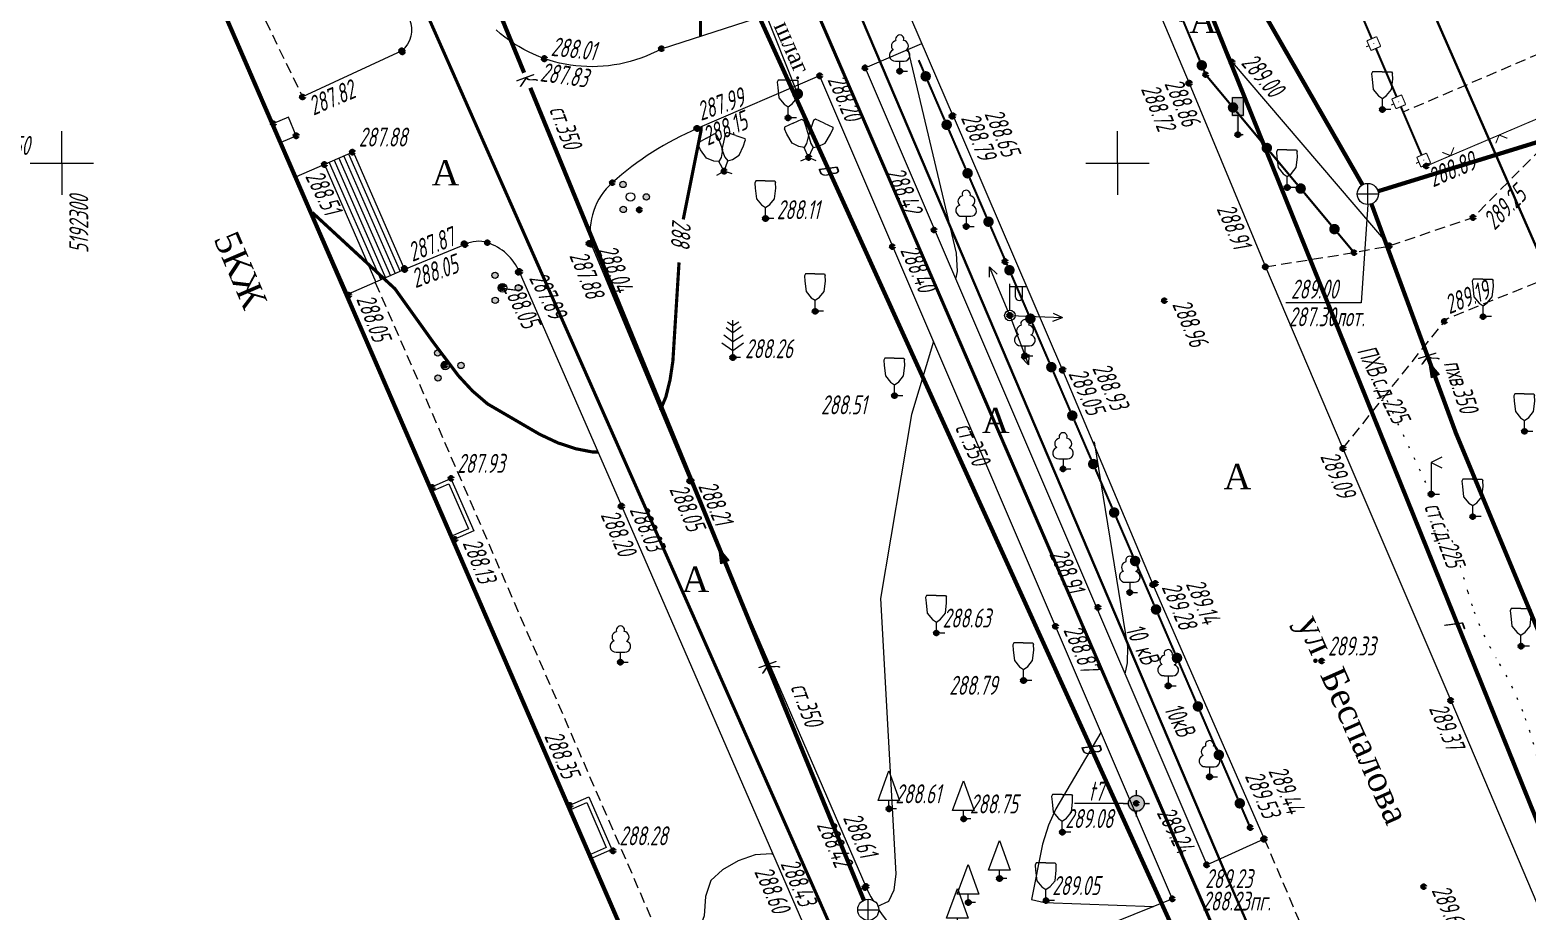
# Model space of a CAD drawing. Header units: metres. Extents: x -857 to 4713, y -766 to 4803.
# Drawn here: x 1739.3 to 1810.2, y 2247.2 to 2288.9 of the extents above; entities that cross this region are included whole.
import ezdxf

# ---------------------------------------------------------------- set-up
doc = ezdxf.new("R2010")
doc.units = ezdxf.units.M
doc.set_wipeout_variables(frame=1)
for name, pattern in [('71100000a', [1, 0, -1]), ('COMMUN', [6, 5, -1]), ('DASHED', [0.75, 0.5, -0.25]), ('DASHEDX2', [1.5, 1, -0.5])]:
    doc.linetypes.add(name, pattern=pattern)
for name, color, linetype, lineweight, transparency in [('51361800', 7, 'Continuous', 18, 0.65), ('51472300', 7, 'Continuous', 18, 0.65), ('62221000', 7, 'Continuous', 18, 0.65), ('71100000', 7, 'Continuous', 18, 0.65), ('71133100', 7, 'Continuous', 18, 0.65), ('71133200', 7, 'Continuous', 18, 0.65), ('71133600', 7, 'Continuous', 18, 0.65), ('71133800', 7, 'Continuous', 18, 0.65), ('71211000', 7, 'Continuous', 18, 0.65), ('82211000', 7, 'Continuous', 18, 0.65), ('82212100', 7, 'Continuous', 18, 0.65), ('82323000', 7, 'Continuous', 18, 0.65), ('Commun', 7, 'Continuous', 18, 0.65), ('CONTOURS-LABEL', 7, 'Continuous', 18, 0.65), ('ELE_SKLAD', 7, 'Continuous', 18, 0.65), ('GEO_POINTS', 7, 'Continuous', 18, 0.65), ('Grid', 7, 'Continuous', 18, 0.65), ('Otm', 7, 'Continuous', 18, 0.65), ('R_Поверхность9_CNT-MAJ', 7, 'Continuous', 18, 0.65), ('R_Поверхность9_CNT-MIN', 7, 'Continuous', 18, 0.65), ('Sit', 7, 'Continuous', 18, 0.65), ('Text', 7, 'Continuous', 18, 0.65), ('Text_com', 7, 'Continuous', 18, 0.65), ('Us_znak', 7, 'Continuous', 18, 0.65), ('Us_znak_fon', 7, 'Continuous', 18, 0.65), ('Рамка и сетка', 7, 'Continuous', 18, 0.65)]:
    doc.layers.add(name, color=color, linetype=linetype, lineweight=lineweight, transparency=transparency)
doc.styles.add('eskd', font='ESKD1.shx', dxfattribs={"width": 1.2, "oblique": 15})
doc.styles.get("Standard").update_dxf_attribs({"font": 'GOST_0.TTF', "oblique": 15})
doc.styles.add('style1', font='times.ttf', dxfattribs={"height": 1})
doc.linetypes.add('KABELww_500', pattern='A,0.0001,-0.4,[131,ltypeshp.shx,S=0.4,R=90,X=0.4,Y=-0.4],0.2,[131,ltypeshp.shx,S=0.2,R=90,X=0.4,Y=-0.2],3.6,[131,ltypeshp.shx,S=0.2,R=-90,X=-0.4,Y=0.2],0.2,[131,ltypeshp.shx,S=0.4,R=-90,X=-0.4,Y=0.4],-0.8,4,-0.4', length=9.6001)
doc.linetypes.add('ПОДЗ_ЛИНИИ_СВЯЗИ', pattern='A,4.8,-0.2,[133,ltypeshp.shx,S=0.2,R=0,X=-0.2,Y=0],-0.2,4.8,-2', length=12)

# ---------------------------------------------------------------- blocks, each defined once
blk = doc.blocks.new('71133100')
for p, q in [((-0.39, 0.96), (0.43, 0.96)), ((0, 0.96), (0, 0)), ((0, 0), (0.75, 0))]:
    blk.add_line(p, q)
for centre, radius, start, end in [((-0.26, 2.38), 0.52, 101.09, 227.21), ((0.01, 3.04), 0.39, 339.52, 198.62), ((0.33, 2.4), 0.5, 301.87, 85.62), ((-0.44, 1.5), 0.538, 107.1058, 275.2306), ((0.46, 1.48), 0.52, 267.04, 76.7)]:
    blk.add_arc(centre, radius, start, end)
at = {"style": 'eskd', "oblique": 15}
blk.add_attdef('Z', (1.7, -0.17), '', height=2, dxfattribs=at)
blk = doc.blocks.new('51472300')
for p, q in [((0, 0.5), (0, 3)), ((0, 2.75), (1.5, 2.75)), ((0.54, 1.74), (0.54, 2.75)), ((1.2, 1.74), (1.2, 2.75))]:
    blk.add_line(p, q)
at = {"color": 7}
for radius in [0.5, 0.05]:
    blk.add_circle((0, 0), radius, dxfattribs=at)
blk.add_arc((0.87, 1.75), 0.331, 182.1567, 357.8433)
at = {"oblique": 15}
blk.add_attdef('Z', (1.02, -1.37), '', height=2, dxfattribs=at)
blk = doc.blocks.new('71133200')
for p, q in [((-0.924145, 3.560442), (-1.024145, 3.360442)), ((-1.024145, 3.360442), (-0.977382, 2.864397)), ((-0.977382, 2.864397), (-0.861899, 1.88241)), ((-0.024145, 3.560442), (-0.924145, 3.560442)), ((-0.024145, 3.560442), (0.875855, 3.560442)), ((0.861899, 1.88241), (0.975974, 2.864397)), ((0.875855, 3.560442), (0.958164, 3.395824)), ((0.975974, 2.864397), (0.958164, 3.395824)), ((-0.861899, 1.88241), (-0.374616, 1.28565)), ((0.401375, 1.321765), (0.861899, 1.88241)), ((-0.374616, 1.28565), (0, 1.039723)), ((0, 1.039723), (0.401375, 1.321765)), ((0, 0), (0, 1.039723)), ((0.8, 0), (0, 0))]:
    blk.add_line(p, q)
at = {"style": 'eskd', "oblique": 14.99997778}
blk.add_attdef('Z', (1.873004, -0.239356), '', height=2, dxfattribs=at)
blk = doc.blocks.new('71211000')
at = {"linetype": 'Continuous'}
h = blk.add_hatch(color=256, dxfattribs=at)
h.paths.add_polyline_path([(-0.39, -1.19, 1), (-0.99, -1.19, 1)])
h.paths.add_polyline_path([(-0.41, 1.18, 1), (-1.01, 1.18, 1)])
h.paths.add_polyline_path([(1.2, 0, 1), (1.8, 0, 1)])
for centre, radius in [((-0.71, 1.18), 0.3), ((0, 0), 0.4), ((1.5, 0), 0.3), ((-0.69, -1.19), 0.3)]:
    blk.add_circle(centre, radius)
blk = doc.blocks.new('71133800')
blk.add_lwpolyline([(0.71, 0), (0, 0), (0, 0.8), (-1.03, 0.8), (0, 3.61), (1.01, 0.8), (-0.03, 0.8)])
at = {"style": 'eskd', "oblique": 15}
blk.add_attdef('Z', (1.57, -0.8), '', height=2, dxfattribs=at)
blk = doc.blocks.new('71133600')
for p, q in [((-0.52, 3.39), (0, 3.02)), ((0, 3.02), (0.55, 3.39)), ((-0.86, 2.16), (0, 1.51)), ((0, 1.51), (0.96, 2.16))]:
    blk.add_line(p, q)
for points in [[(-0.64, 2.84), (0, 2.37), (0, 2.37), (0.78, 2.93)], [(0.71, 0), (0, 0), (0, 3.55)], [(-1.05, 1.38), (0, 0.67), (1, 1.38)]]:
    blk.add_lwpolyline(points)
at = {"style": 'eskd', "oblique": 15}
blk.add_attdef('Z', (2.03, -0.19), '', height=2, dxfattribs=at)
blk = doc.blocks.new('*U242')
at = {"layer": '82323000', "ltscale": 0.5, "flags": 128}
blk.add_lwpolyline([(5192364.632, 4969049.858, 0.05, 0.05, 0), (5192365.782, 4969050.347, 0.05, 0.05, 0), (5192368.083, 4969051.326, 0.05, 0.05, 0), (5192370.383, 4969052.305, 0.05, 0.05, 0), (5192371.229, 4969052.665, 0, 0, 0)], format="xyseb", dxfattribs=at)
at = {"layer": '82323000', "linetype": 'Continuous', "ltscale": 0.5, "const_width": 0.05}
for points in [[(5192369.99, 4969052.464), (5192370.383, 4969052.305)], [(5192370.383, 4969052.305), (5192370.542, 4969052.699)], [(5192365.782, 4969050.347), (5192365.941, 4969050.741)], [(5192368.083, 4969051.326), (5192367.924, 4969050.933)], [(5192368.476, 4969051.168), (5192368.083, 4969051.326)], [(5192365.389, 4969050.506), (5192365.782, 4969050.347)]]:
    blk.add_lwpolyline(points, dxfattribs=at)
blk = doc.blocks.new('*U256')
at = {"layer": '82211000', "linetype": 'Continuous', "ltscale": 0.5}
for points in [[(5192332.57, 4969105.548, 1), (5192332.766, 4969105.088, 1)], [(5192333.55, 4969103.248, 1), (5192333.746, 4969102.788, 1)], [(5192334.53, 4969100.948, 1), (5192334.726, 4969100.488, 1)], [(5192335.51, 4969098.648, 1), (5192335.706, 4969098.188, 1)], [(5192336.49, 4969096.348, 1), (5192336.686, 4969095.888, 1)], [(5192337.464, 4969094.046, 1), (5192337.659, 4969093.585, 1)], [(5192338.437, 4969091.743, 1), (5192338.631, 4969091.282, 1)], [(5192339.409, 4969089.439, 1), (5192339.603, 4969088.979, 1)], [(5192340.381, 4969087.136, 1), (5192340.575, 4969086.675, 1)], [(5192341.353, 4969084.833, 1), (5192341.547, 4969084.372, 1)], [(5192342.324, 4969082.529, 1), (5192342.517, 4969082.068, 1)], [(5192343.291, 4969080.224, 1), (5192343.484, 4969079.763, 1)], [(5192344.258, 4969077.918, 1), (5192344.451, 4969077.457, 1)], [(5192345.225, 4969075.613, 1), (5192345.418, 4969075.152, 1)], [(5192346.192, 4969073.308, 1), (5192346.385, 4969072.846, 1)], [(5192347.159, 4969071.002, 1), (5192347.352, 4969070.541, 1)], [(5192348.126, 4969068.697, 1), (5192348.319, 4969068.236, 1)], [(5192349.093, 4969066.391, 1), (5192349.285, 4969065.93, 1)], [(5192350.055, 4969064.084, 1), (5192350.247, 4969063.622, 1)], [(5192351.017, 4969061.776, 1), (5192351.209, 4969061.315, 1)], [(5192351.979, 4969059.469, 1), (5192352.171, 4969059.007, 1)], [(5192352.941, 4969057.161, 1), (5192353.133, 4969056.7, 1)], [(5192353.903, 4969054.854, 1), (5192354.095, 4969054.392, 1)], [(5192355.319, 4969052.822, 1), (5192355.64, 4969052.438, 1)], [(5192356.921, 4969050.902, 1), (5192357.241, 4969050.518, 1)], [(5192358.523, 4969048.983, 1), (5192358.843, 4969048.599, 1)], [(5192360.124, 4969047.063, 1), (5192360.445, 4969046.679, 1)]]:
    blk.add_hatch(color=256, dxfattribs=at).paths.add_polyline_path(points, flags=0)
at = {"layer": '82211000', "linetype": 'Continuous', "ltscale": 0.5, "flags": 128}
blk.add_lwpolyline([(5192332.178, 4969106.468, 0.1, 0.1, 0), (5192332.57, 4969105.548, 0, 0, 0)], format="xyseb", dxfattribs=at)
at = {"layer": '82211000', "linetype": 'Continuous', "ltscale": 0.5, "const_width": 0.1}
for points in [[(5192332.766, 4969105.088), (5192333.55, 4969103.248)], [(5192333.746, 4969102.788), (5192334.53, 4969100.948)], [(5192334.726, 4969100.488), (5192335.51, 4969098.648)], [(5192335.706, 4969098.188), (5192336.49, 4969096.348)], [(5192337.659, 4969093.585), (5192338.437, 4969091.743)], [(5192338.631, 4969091.282), (5192339.409, 4969089.439)], [(5192339.603, 4969088.979), (5192340.381, 4969087.136)], [(5192340.575, 4969086.675), (5192341.353, 4969084.833)], [(5192342.517, 4969082.068), (5192343.291, 4969080.224)], [(5192343.484, 4969079.763), (5192344.258, 4969077.918)], [(5192344.451, 4969077.457), (5192345.225, 4969075.613)], [(5192345.418, 4969075.152), (5192346.192, 4969073.308)], [(5192346.385, 4969072.846), (5192347.159, 4969071.002)], [(5192347.352, 4969070.541), (5192348.126, 4969068.697)], [(5192349.285, 4969065.93), (5192350.055, 4969064.084)], [(5192350.247, 4969063.622), (5192351.017, 4969061.776)], [(5192351.209, 4969061.315), (5192351.979, 4969059.469)], [(5192352.171, 4969059.007), (5192352.941, 4969057.161)], [(5192353.133, 4969056.7), (5192353.903, 4969054.854)], [(5192355.64, 4969052.438), (5192356.921, 4969050.902)], [(5192357.241, 4969050.518), (5192358.523, 4969048.983)], [(5192358.843, 4969048.599), (5192360.124, 4969047.063)]]:
    blk.add_lwpolyline(points, dxfattribs=at)
at = {"layer": '82211000', "linetype": 'Continuous', "ltscale": 0.5}
for points in [[(5192336.686, 4969095.888, 0.1, 0.1, 0), (5192336.711, 4969095.831, 0.1, 0.1, 0), (5192337.464, 4969094.046, 0, 0, 0)], [(5192341.547, 4969084.372, 0.1, 0.1, 0), (5192342.066, 4969083.144, 0.1, 0.1, 0), (5192342.324, 4969082.529, 0, 0, 0)], [(5192348.319, 4969068.236, 0.1, 0.1, 0), (5192349.068, 4969066.45, 0.1, 0.1, 0), (5192349.093, 4969066.391, 0, 0, 0)], [(5192354.095, 4969054.392, 0.1, 0.1, 0), (5192354.181, 4969054.186, 0.1, 0.1, 0), (5192355.319, 4969052.822, 0, 0, 0)]]:
    blk.add_lwpolyline(points, format="xyseb", dxfattribs=at)
at = {"layer": '82211000', "ltscale": 0.5, "const_width": 0.1}
blk.add_lwpolyline([(5192360.445, 4969046.679), (5192361.214, 4969045.757)], dxfattribs=at)
blk = doc.blocks.new('*U257')
at = {"layer": '82212100', "linetype": 'Continuous', "ltscale": 0.5}
for points in [[(5192344.225, 4969096.902, 1), (5192344.205, 4969096.948, 1)], [(5192345.399, 4969094.141, 1), (5192345.38, 4969094.187, 1)], [(5192346.573, 4969091.381, 1), (5192346.554, 4969091.427, 1)], [(5192347.748, 4969088.62, 1), (5192347.728, 4969088.666, 1)], [(5192348.922, 4969085.859, 1), (5192348.902, 4969085.905, 1)], [(5192350.159, 4969083.126, 1), (5192350.138, 4969083.172, 1)], [(5192351.414, 4969080.402, 1), (5192351.393, 4969080.447, 1)], [(5192352.669, 4969077.677, 1), (5192352.648, 4969077.722, 1)], [(5192353.887, 4969074.935, 1), (5192353.867, 4969074.981, 1)], [(5192355.069, 4969072.178, 1), (5192355.049, 4969072.224, 1)], [(5192356.25, 4969069.42, 1), (5192356.23, 4969069.466, 1)], [(5192357.432, 4969066.663, 1), (5192357.412, 4969066.709, 1)], [(5192358.613, 4969063.905, 1), (5192358.593, 4969063.951, 1)], [(5192359.795, 4969061.148, 1), (5192359.775, 4969061.194, 1)], [(5192360.976, 4969058.39, 1), (5192360.957, 4969058.436, 1)], [(5192362.158, 4969055.633, 1), (5192362.138, 4969055.679, 1)], [(5192363.339, 4969052.875, 1), (5192363.32, 4969052.921, 1)], [(5192364.521, 4969050.118, 1), (5192364.501, 4969050.164, 1)]]:
    blk.add_hatch(color=256, dxfattribs=at).paths.add_polyline_path(points, flags=0)
at = {"layer": '82212100', "linetype": 'Continuous', "ltscale": 0.5, "flags": 128}
blk.add_lwpolyline([(5192343.628, 4969098.305, 0.1, 0.1, 0), (5192344.117, 4969097.155, 0, 0, 0)], format="xyseb", dxfattribs=at)
at = {"layer": '82212100', "linetype": 'Continuous', "ltscale": 0.5}
for points, const_width in [([(5192343.985, 4969096.827), (5192343.847, 4969096.768)], 0.05), ([(5192343.887, 4969097.057), (5192344.347, 4969097.253)], 0.05), ([(5192344.083, 4969096.597), (5192343.887, 4969097.057)], 0.05), ([(5192344.543, 4969096.793), (5192344.083, 4969096.597)], 0.05), ([(5192344.347, 4969097.253), (5192344.543, 4969096.793)], 0.05), ([(5192344.313, 4969096.695), (5192345.292, 4969094.394)], 0.1), ([(5192345.159, 4969094.066), (5192345.021, 4969094.008)], 0.05), ([(5192345.062, 4969094.297), (5192345.522, 4969094.492)], 0.05), ([(5192345.257, 4969093.836), (5192345.062, 4969094.297)], 0.05), ([(5192345.717, 4969094.032), (5192345.257, 4969093.836)], 0.05), ([(5192345.487, 4969093.934), (5192346.466, 4969091.634)], 0.1), ([(5192345.522, 4969094.492), (5192345.717, 4969094.032)], 0.05), ([(5192346.334, 4969091.306), (5192346.196, 4969091.247)], 0.05), ([(5192346.236, 4969091.536), (5192346.696, 4969091.732)], 0.05), ([(5192346.431, 4969091.076), (5192346.236, 4969091.536)], 0.05), ([(5192346.892, 4969091.271), (5192346.431, 4969091.076)], 0.05), ([(5192346.661, 4969091.174), (5192347.64, 4969088.873)], 0.1), ([(5192346.696, 4969091.732), (5192346.892, 4969091.271)], 0.05), ([(5192347.41, 4969088.775), (5192347.87, 4969088.971)], 0.05), ([(5192347.87, 4969088.971), (5192348.066, 4969088.511)], 0.05), ([(5192347.508, 4969088.545), (5192347.37, 4969088.486)], 0.05), ([(5192347.606, 4969088.315), (5192347.41, 4969088.775)], 0.05), ([(5192348.066, 4969088.511), (5192347.606, 4969088.315)], 0.05), ([(5192347.836, 4969088.413), (5192348.814, 4969086.112)], 0.1), ([(5192348.584, 4969086.015), (5192349.044, 4969086.21)], 0.05), ([(5192349.044, 4969086.21), (5192349.24, 4969085.75)], 0.05), ([(5192348.682, 4969085.785), (5192348.544, 4969085.726)], 0.05), ([(5192348.78, 4969085.554), (5192348.584, 4969086.015)], 0.05), ([(5192349.24, 4969085.75), (5192348.78, 4969085.554)], 0.05), ([(5192349.817, 4969083.272), (5192350.271, 4969083.481)], 0.05), ([(5192350.026, 4969082.817), (5192349.817, 4969083.272)], 0.05), ([(5192350.271, 4969083.481), (5192350.48, 4969083.027)], 0.05), ([(5192349.921, 4969083.045), (5192349.785, 4969082.982)], 0.05), ([(5192350.48, 4969083.027), (5192350.026, 4969082.817)], 0.05), ([(5192350.253, 4969082.922), (5192351.299, 4969080.651)], 0.1), ([(5192351.072, 4969080.547), (5192351.526, 4969080.756)], 0.05), ([(5192351.281, 4969080.093), (5192351.072, 4969080.547)], 0.05), ([(5192351.526, 4969080.756), (5192351.735, 4969080.302)], 0.05), ([(5192351.176, 4969080.32), (5192351.04, 4969080.257)], 0.05), ([(5192351.735, 4969080.302), (5192351.281, 4969080.093)], 0.05), ([(5192351.508, 4969080.197), (5192352.554, 4969077.926)], 0.1), ([(5192352.431, 4969077.595), (5192352.295, 4969077.532)], 0.05), ([(5192352.327, 4969077.822), (5192352.781, 4969078.031)], 0.05), ([(5192352.536, 4969077.368), (5192352.327, 4969077.822)], 0.05), ([(5192352.781, 4969078.031), (5192352.99, 4969077.577)], 0.05), ([(5192352.99, 4969077.577), (5192352.536, 4969077.368)], 0.05), ([(5192353.647, 4969074.86), (5192353.509, 4969074.801)], 0.05), ([(5192353.549, 4969075.09), (5192354.008, 4969075.287)], 0.05), ([(5192353.746, 4969074.63), (5192353.549, 4969075.09)], 0.05), ([(5192354.205, 4969074.827), (5192353.746, 4969074.63)], 0.05), ([(5192353.976, 4969074.729), (5192354.96, 4969072.431)], 0.1), ([(5192354.008, 4969075.287), (5192354.205, 4969074.827)], 0.05), ([(5192354.829, 4969072.102), (5192354.691, 4969072.043)], 0.05), ([(5192354.73, 4969072.332), (5192355.19, 4969072.529)], 0.05), ([(5192354.927, 4969071.873), (5192354.73, 4969072.332)], 0.05), ([(5192355.387, 4969072.07), (5192354.927, 4969071.873)], 0.05), ([(5192355.157, 4969071.971), (5192356.142, 4969069.673)], 0.1), ([(5192355.19, 4969072.529), (5192355.387, 4969072.07)], 0.05), ([(5192356.01, 4969069.345), (5192355.873, 4969069.286)], 0.05), ([(5192355.912, 4969069.575), (5192356.372, 4969069.772)], 0.05), ([(5192356.109, 4969069.115), (5192355.912, 4969069.575)], 0.05), ([(5192356.568, 4969069.312), (5192356.109, 4969069.115)], 0.05), ([(5192356.339, 4969069.214), (5192357.323, 4969066.916)], 0.1), ([(5192356.372, 4969069.772), (5192356.568, 4969069.312)], 0.05), ([(5192357.094, 4969066.817), (5192357.553, 4969067.014)], 0.05), ([(5192357.553, 4969067.014), (5192357.75, 4969066.555)], 0.05), ([(5192357.192, 4969066.587), (5192357.054, 4969066.528)], 0.05), ([(5192357.29, 4969066.358), (5192357.094, 4969066.817)], 0.05), ([(5192357.75, 4969066.555), (5192357.29, 4969066.358)], 0.05), ([(5192357.52, 4969066.456), (5192358.505, 4969064.158)], 0.1), ([(5192358.275, 4969064.06), (5192358.735, 4969064.257)], 0.05), ([(5192358.735, 4969064.257), (5192358.932, 4969063.797)], 0.05), ([(5192358.374, 4969063.83), (5192358.236, 4969063.771)], 0.05), ([(5192358.472, 4969063.6), (5192358.275, 4969064.06)], 0.05), ([(5192358.932, 4969063.797), (5192358.472, 4969063.6)], 0.05), ([(5192358.702, 4969063.699), (5192359.686, 4969061.401)], 0.1), ([(5192359.457, 4969061.302), (5192359.916, 4969061.499)], 0.05), ([(5192359.654, 4969060.843), (5192359.457, 4969061.302)], 0.05), ([(5192359.916, 4969061.499), (5192360.113, 4969061.039)], 0.05), ([(5192359.555, 4969061.072), (5192359.417, 4969061.013)], 0.05), ([(5192360.113, 4969061.039), (5192359.654, 4969060.843)], 0.05), ([(5192359.883, 4969060.941), (5192360.868, 4969058.643)], 0.1), ([(5192360.638, 4969058.545), (5192361.098, 4969058.742)], 0.05), ([(5192360.835, 4969058.085), (5192360.638, 4969058.545)], 0.05), ([(5192361.098, 4969058.742), (5192361.295, 4969058.282)], 0.05), ([(5192360.737, 4969058.315), (5192360.599, 4969058.256)], 0.05), ([(5192361.295, 4969058.282), (5192360.835, 4969058.085)], 0.05), ([(5192361.065, 4969058.183), (5192362.05, 4969055.886)], 0.1), ([(5192361.82, 4969055.787), (5192362.279, 4969055.984)], 0.05), ([(5192362.017, 4969055.327), (5192361.82, 4969055.787)], 0.05), ([(5192362.279, 4969055.984), (5192362.476, 4969055.524)], 0.05), ([(5192361.918, 4969055.557), (5192361.78, 4969055.498)], 0.05), ([(5192362.476, 4969055.524), (5192362.017, 4969055.327)], 0.05), ([(5192362.246, 4969055.426), (5192363.231, 4969053.128)], 0.1), ([(5192363.1, 4969052.8), (5192362.962, 4969052.741)], 0.05), ([(5192363.001, 4969053.03), (5192363.461, 4969053.226)], 0.05), ([(5192363.198, 4969052.57), (5192363.001, 4969053.03)], 0.05), ([(5192363.658, 4969052.767), (5192363.198, 4969052.57)], 0.05), ([(5192363.461, 4969053.226), (5192363.658, 4969052.767)], 0.05), ([(5192363.428, 4969052.668), (5192364.413, 4969050.37)], 0.1), ([(5192364.281, 4969050.042), (5192364.143, 4969049.983)], 0.05), ([(5192364.183, 4969050.272), (5192364.642, 4969050.469)], 0.05), ([(5192364.38, 4969049.812), (5192364.183, 4969050.272)], 0.05), ([(5192364.839, 4969050.009), (5192364.38, 4969049.812)], 0.05), ([(5192364.642, 4969050.469), (5192364.839, 4969050.009)], 0.05)]:
    blk.add_lwpolyline(points, dxfattribs=dict(at, const_width=const_width))
for points in [[(5192349.01, 4969085.652, 0.1, 0.1, 0), (5192349.185, 4969085.241, 0.1, 0.1, 0), (5192350.044, 4969083.376, 0, 0, 0)], [(5192352.763, 4969077.472, 0.1, 0.1, 0), (5192353.298, 4969076.311, 0.1, 0.1, 0), (5192353.779, 4969075.188, 0, 0, 0)]]:
    blk.add_lwpolyline(points, format="xyseb", dxfattribs=at)
at = {"layer": '82212100', "ltscale": 0.5}
blk.add_lwpolyline([(5192364.61, 4969049.911, 0.1, 0.1, 0), (5192364.632, 4969049.858, 0.1, 0.1, 0), (5192364.483, 4969049.869, 0, 0, 0)], format="xyseb", dxfattribs=at)
blk = doc.blocks.new('*U262')
at = {"layer": '82211000', "linetype": 'Continuous', "ltscale": 0.5}
for points in [[(5192341.023, 4969053.875, 1), (5192340.824, 4969054.334, 1)], [(5192342.014, 4969051.58, 1), (5192341.816, 4969052.039, 1)], [(5192343.006, 4969049.285, 1), (5192342.808, 4969049.744, 1)], [(5192343.998, 4969046.99, 1), (5192343.799, 4969047.449, 1)], [(5192344.989, 4969044.695, 1), (5192344.791, 4969045.154, 1)], [(5192345.981, 4969042.4, 1), (5192345.783, 4969042.859, 1)], [(5192346.973, 4969040.105, 1), (5192346.775, 4969040.564, 1)], [(5192347.965, 4969037.81, 1), (5192347.766, 4969038.269, 1)], [(5192348.956, 4969035.516, 1), (5192348.758, 4969035.975, 1)], [(5192349.948, 4969033.221, 1), (5192349.75, 4969033.68, 1)], [(5192350.94, 4969030.926, 1), (5192350.741, 4969031.385, 1)], [(5192351.932, 4969028.631, 1), (5192351.733, 4969029.09, 1)], [(5192352.923, 4969026.336, 1), (5192352.725, 4969026.795, 1)], [(5192353.915, 4969024.041, 1), (5192353.717, 4969024.5, 1)], [(5192354.907, 4969021.746, 1), (5192354.708, 4969022.205, 1)], [(5192355.898, 4969019.451, 1), (5192355.7, 4969019.91, 1)]]:
    blk.add_hatch(color=256, dxfattribs=at).paths.add_polyline_path(points, flags=0)
at = {"layer": '82211000', "ltscale": 0.5, "const_width": 0.1}
blk.add_lwpolyline([(5192340.824, 4969054.334), (5192340.591, 4969054.873)], dxfattribs=at)
at = {"layer": '82211000', "linetype": 'Continuous', "ltscale": 0.5, "const_width": 0.1}
for points in [[(5192341.816, 4969052.039), (5192341.023, 4969053.875)], [(5192342.808, 4969049.744), (5192342.014, 4969051.58)], [(5192343.799, 4969047.449), (5192343.006, 4969049.285)], [(5192344.791, 4969045.154), (5192343.998, 4969046.99)], [(5192345.783, 4969042.859), (5192344.989, 4969044.695)], [(5192346.775, 4969040.564), (5192345.981, 4969042.4)], [(5192347.766, 4969038.269), (5192346.973, 4969040.105)], [(5192348.758, 4969035.975), (5192347.965, 4969037.81)], [(5192349.75, 4969033.68), (5192348.956, 4969035.516)], [(5192350.741, 4969031.385), (5192349.948, 4969033.221)], [(5192351.733, 4969029.09), (5192350.94, 4969030.926)], [(5192352.725, 4969026.795), (5192351.932, 4969028.631)], [(5192353.717, 4969024.5), (5192352.923, 4969026.336)], [(5192354.708, 4969022.205), (5192353.915, 4969024.041)], [(5192355.7, 4969019.91), (5192354.907, 4969021.746)]]:
    blk.add_lwpolyline(points, dxfattribs=at)
at = {"layer": '82211000', "linetype": 'Continuous', "ltscale": 0.5, "flags": 128}
blk.add_lwpolyline([(5192356.295, 4969018.533, 0.1, 0.1, 0), (5192355.898, 4969019.451, 0, 0, 0)], format="xyseb", dxfattribs=at)
blk = doc.blocks.new('62221000')
at = {"linetype": 'Continuous'}
for points in [[(1, 3.5), (0, 3), (1, 2.5)], [(0, 3), (0, 0), (0.8, 0)]]:
    blk.add_lwpolyline(points, dxfattribs=at)
at = {"style": 'eskd', "oblique": 14.99997778}
blk.add_attdef('Z', (1.778249, -0.193057), '', height=2, dxfattribs=at)
blk = doc.blocks.new('51361800a')
at = {"style": 'eskd', "oblique": 15}
for tag, p in [('Z', (1.72, 1.4)), ('Z1', (1.72, -1)), ('Z2', (1.72, -3.4))]:
    blk.add_attdef(tag, p, '', height=2, dxfattribs=at)
at = {"color": 7}
blk.add_wipeout([(-0.1, 1), (-0.29, 0.96), (-0.47, 0.89), (-0.64, 0.78), (-0.78, 0.64), (-0.89, 0.47), (-0.96, 0.29), (-1, 0.1), (-1, -0.1), (-0.96, -0.29), (-0.89, -0.47), (-0.78, -0.64), (-0.64, -0.78), (-0.47, -0.89), (-0.29, -0.96), (-0.1, -1), (0.1, -1), (0.29, -0.96), (0.47, -0.89), (0.64, -0.78), (0.78, -0.64), (0.89, -0.47), (0.96, -0.29), (1, -0.1), (1, 0.1), (0.96, 0.29), (0.89, 0.47), (0.78, 0.64), (0.64, 0.78), (0.47, 0.89), (0.29, 0.96), (0.1, 1)], dxfattribs=at)
for p, q in [((-1, 0), (1, 0)), ((0, -1), (0, 1))]:
    blk.add_line(p, q)
blk.add_circle((0, 0), 1)
blk = doc.blocks.new('GRID')
at = {"layer": 'Grid', "color": 104}
blk.add_line((-1.5, 0), (1.5, 0), dxfattribs=at)
for points in [[(0, 0), (0, 1.5)], [(0, 0), (0, -1.5)]]:
    blk.add_lwpolyline(points, dxfattribs=at)
blk = doc.blocks.new('KOVER')
at = {"layer": 'Us_znak', "lineweight": -2}
blk.add_hatch(color=0, dxfattribs=at).paths.add_polyline_path([(-0.21, 0, 1), (0.21, 0, 1)])
at = {"layer": 'Us_znak_fon', "true_color": 0xffffff}
blk.add_hatch(color=7, dxfattribs=at).paths.add_polyline_path([(-0.26, 0, 1), (0.26, 0, 1)])
at = {"layer": 'Us_znak', "color": 0, "lineweight": -2}
blk.add_circle((0, 0), 0.21, dxfattribs=at)
blk = doc.blocks.new('NAPR')
at = {"layer": 'Us_znak', "color": 0, "linetype": 'Continuous', "lineweight": -2}
for p in [(-0.191, 2.038), (0.189, 2.037)]:
    blk.add_line(p, (0, 2.5), dxfattribs=at)
blk.add_lwpolyline([(0, 0), (0, 2.5)], dxfattribs=at)
blk = doc.blocks.new('ZNAK')
at = {"layer": 'Us_znak_fon', "true_color": 0xffffff}
blk.add_hatch(color=7, dxfattribs=at).paths.add_polyline_path([(0.3, 1.8), (-0.3, 1.8), (-0.3, 0.85), (-0.05, 0.85), (-0.05, -0.05), (0.25, -0.05), (0.25, 0.05), (0.05, 0.05), (0.05, 0.85), (0.3, 0.85)])
at = {"layer": 'Us_znak', "color": 0, "linetype": 'Continuous', "lineweight": -2, "ltscale": 10}
blk.add_lwpolyline([(-0.25, 1.75), (0.25, 1.75), (0.25, 0.9), (-0.25, 0.9)], close=True, dxfattribs=at)
at = {"layer": 'Us_znak', "linetype": 'DASHEDX2', "ltscale": 10}
blk.add_lwpolyline([(0, 0.9), (0, 0), (0.25, 0)], dxfattribs=at)
blk = doc.blocks.new('A$C52264BE2')
at = {"layer": 'Sit'}
h = blk.add_hatch(color=32, dxfattribs=at)
h.dxf.hatch_style = 1
h.paths.add_polyline_path([(0, 0.374), (0.714, 0.443), (0.15, 0)])
at = {"layer": 'Sit', "color": 32, "elevation": 285.308}
blk.add_lwpolyline([(0, 0.374), (0.714, 0.443), (0.15, 0), (0, 0.374)], dxfattribs=at)
blk = doc.blocks.new('POINT')
at = {"layer": 'Us_znak', "linetype": 'Continuous', "lineweight": -2}
h = blk.add_hatch(color=0, dxfattribs=at)
edge = h.paths.add_edge_path()
edge.add_arc((0, 0), 0.05, 0, 360)
at = {"layer": 'Us_znak_fon', "linetype": 'Continuous', "true_color": 0xffffff}
blk.add_hatch(color=7, dxfattribs=at).paths.add_polyline_path([(-0.422, 0.05, -0.346708), (-0.05, 0.422), (-0.05, 0.625), (0.05, 0.625), (0.05, 0.422, -0.346708), (0.422, 0.05), (0.625, 0.05), (0.625, -0.05), (0.422, -0.05, -0.346708), (0.05, -0.422), (0.05, -0.625), (-0.05, -0.625), (-0.05, -0.422, -0.346708), (-0.422, -0.05), (-0.625, -0.05), (-0.625, 0.05)])
at = {"layer": 'Us_znak', "color": 0, "linetype": 'Continuous', "lineweight": -2}
for p, q in [((-0.625, 0), (-0.375, 0)), ((0, 0.375), (0, 0.625)), ((0.375, 0), (0.625, 0)), ((0, -0.625), (0, -0.375))]:
    blk.add_line(p, q, dxfattribs=at)
for radius in [0.375, 0.05]:
    blk.add_circle((0, 0), radius, dxfattribs=at)

msp = doc.modelspace()

# ---------------------------------------------------------------- linework, layer by layer
at = {"color": 192, "linetype": 'ПОДЗ_ЛИНИИ_СВЯЗИ', "lineweight": 60, "ltscale": 0.4, "const_width": 0.15, "flags": 128}
for points, elevation in [([(1780.129, 2239.877), (1737.356, 2336.5)], 290.481), ([(1803.484, 2227.581), (1770.737, 2303.225)], 290.074)]:
    msp.add_lwpolyline(points, dxfattribs=dict(at, elevation=elevation))
at = {"layer": '71100000', "linetype": '71100000a', "ltscale": 0.5, "elevation": 288.208, "flags": 128}
msp.add_lwpolyline([(1805.642, 2266.962), (1803.454, 2271.616)], dxfattribs=at)
at = {"layer": '71100000', "linetype": '71100000a', "ltscale": 0.5}
msp.add_lwpolyline([(1805.642, 2266.962, -0.014553), (1806.457, 2265.199, -0.024272), (1806.862, 2264.107, -0.010189), (1807.383, 2262.336, 0.019093), (1807.678, 2261.397, 0.051467), (1808.715, 2259.223, -0.043496), (1809.982, 2256.672, -0.033797), (1810.66, 2254.529, 0.050241), (1811.164, 2253.102, 0.008447), (1811.593, 2252.227, 0.004009), (1812.544, 2250.408, 0.02193), (1814.019, 2247.91, -0.040446), (1814.769, 2246.525, -0.039251)], format="xyb", dxfattribs=at)
at = {"layer": 'Commun', "color": 1, "linetype": 'KABELww_500', "lineweight": 30, "elevation": 289.986, "flags": 128}
msp.add_lwpolyline([(1823.243, 2243.929), (1811.25, 2277.229), (1799.041, 2305.063), (1783.528, 2341.564), (1776.489, 2359.324)], dxfattribs=at)
at = {"layer": 'Commun', "color": 1, "linetype": 'KABELww_500', "lineweight": 30, "flags": 128}
msp.add_lwpolyline([(1754.518, 2345.67), (1759.465, 2333.845), (1767.312, 2315.667), (1778.051, 2290.959), (1796.038, 2248.672), (1799.985, 2239.65), (1806.538, 2224.711), (1825.247, 2182.366), (1839.593, 2149.556), (1853.497, 2117.028), (1865.402, 2089.373), (1865.402, 2089.373)], dxfattribs=at)
at = {"layer": 'Commun', "color": 4, "linetype": 'COMMUN', "ltscale": 0.7, "const_width": 0.2, "elevation": 287.906, "flags": 128}
msp.add_lwpolyline([(1782.27, 2321.722), (1813.516, 2244.405)], dxfattribs=at)
at = {"layer": 'Commun', "color": 106, "linetype": 'COMMUN', "ltscale": 0.7, "const_width": 0.2, "elevation": 288.015, "flags": 128}
msp.add_lwpolyline([(1770.988, 2295.787), (1794.618, 2243.743), (1823.314, 2172.272), (1848.217, 2117.241)], dxfattribs=at)
at = {"layer": 'Commun', "color": 32, "linetype": 'COMMUN', "ltscale": 0.7, "const_width": 0.2, "flags": 128}
for points in [[(1762.68, 2286.913), (1759.271, 2295.211)], [(1778.77, 2247.737), (1762.972, 2286.201)]]:
    msp.add_lwpolyline(points, dxfattribs=at)
for points, elevation in [([(1802.39, 2281.609), (1794.694, 2294.996)], 288.999), ([(1820.757, 2286.742), (1803.124, 2281.303)], 289.283), ([(1802.812, 2280.705), (1806.816, 2269.846), (1813.065, 2254.842)], 289.283)]:
    msp.add_lwpolyline(points, dxfattribs=dict(at, elevation=elevation))
at = {"layer": 'GEO_POINTS', "lineweight": 60}
for centre in [(1756.883, 2287.952, 287.975), (1756.912, 2287.907, 287.794), (1763.637, 2287.586, 288.01), (1763.638, 2287.565, 287.833), (1769.185, 2288.052, 287.961), (1778.829, 2287.142, 288.254), (1780.465, 2286.987, 288.638), (1794.958, 2286.826, 288.959), (1796.209, 2287.414, 289.001), (1776.676, 2286.765, 288.196), (1794.159, 2286.417, 288.72), (1794.183, 2286.42, 288.862), (1752.184, 2285.767, 287.822), (1775.634, 2285.916, 288.265), (1775.18, 2284.78, 288.182), (1782.956, 2284.861, 288.789), (1782.993, 2284.877, 288.649), (1803.331, 2285.175, 288.844), (1750.803, 2284.503, 287.951), (1770.857, 2284.285, 287.993), (1770.88, 2284.275, 288.152), (1796.484, 2283.985, 288.826), (1751.885, 2283.93, 287.886), (1753.218, 2282.57, 288.509), (1754.547, 2283.158, 287.876), (1776.154, 2282.905, 288.227), (1772.155, 2282.25, 288.042), (1805.409, 2282.498, 288.887), (1766.855, 2281.708, 287.897), (1798.82, 2281.479, 288.973), (1802.649, 2281.158, 288.999), (1768.133, 2280.426, 287.978), (1774.111, 2280.01, 288.113), (1807.625, 2280.061, 289.249), (1782.09, 2279.466, 288.421), (1783.615, 2279.638, 288.715), (1759.838, 2278.824, 287.905), (1759.879, 2278.784, 288.056), (1760.937, 2278.866, 287.854), (1765.757, 2278.832, 287.877), (1765.851, 2278.799, 288.041), (1780.117, 2278.681, 288.399), (1801.991, 2278.397, 289.153), (1803.653, 2278.716, 289.163), (1757.008, 2277.646, 287.869), (1757.019, 2277.597, 288.048), (1785.457, 2277.974, 288.887), (1797.789, 2277.725, 288.911), (1762.404, 2277.47, 288.047), (1762.442, 2277.507, 287.888), (1762.459, 2277.49, 287.877), (1754.364, 2276.382, 288.046), (1761.637, 2276.745, 288.046), (1776.464, 2275.62, 288.198), (1793.005, 2276.123, 288.956), (1785.687, 2275.419, 288.904), (1806.269, 2275.144, 289.193), (1808.099, 2275.365, 289.23), (1772.567, 2273.43, 288.255), (1786.394, 2273.509, 288.99), (1758.925, 2273.07, 287.978), (1788.174, 2272.832, 289.045), (1788.195, 2272.852, 288.927), (1780.222, 2271.622, 288.508), (1810.061, 2269.935, 288.105), (1801.462, 2269.121, 289.094), (1759.213, 2267.709, 287.929), (1788.204, 2268.156, 289.009), (1758.324, 2267.284, 288.12), (1770.528, 2267.585, 288.052), (1770.6, 2267.58, 288.213), (1805.642, 2266.962, 288.208), (1767.277, 2266.387, 288.197), (1767.301, 2266.393, 288.034), (1807.611, 2265.897, 289.446), (1759.4, 2264.824, 288.126), (1792.574, 2262.73, 289.143), (1791.363, 2262.309, 289.166), (1792.453, 2262.677, 289.283), (1789.863, 2261.593, 288.909), (1787.849, 2260.702, 288.868), (1782.204, 2260.385, 288.632), (1809.896, 2259.764, 289.544), (1767.236, 2259.004, 288.409), (1800.457, 2259.061, 289.33), (1786.334, 2258.139, 288.793), (1793.183, 2257.886, 289.329), (1806.568, 2257.188, 289.374), (1795.14, 2253.576, 289.379), (1764.843, 2252.228, 288.346), (1779.966, 2252.062, 288.607), (1791.677, 2252.319, 289.076), (1783.495, 2251.584, 288.745), (1788.171, 2250.958, 289.03), (1797.072, 2251.173, 289.431), (1766.89, 2250.074, 288.28), (1797.712, 2250.627, 289.527), (1797.738, 2250.639, 289.435), (1795.012, 2249.412, 289.241), (1785.198, 2248.76, 288.96), (1778.829, 2248.334, 288.421), (1778.869, 2248.382, 288.609), (1805.287, 2248.375, 289.599), (1778.979, 2247.282, 288.52), (1783.716, 2247.627, 288.93), (1787.395, 2247.718, 289.05), (1793.38, 2247.797, 289.194)]:
    msp.add_circle(centre, 0.06, dxfattribs=at)
at = {"layer": 'R_Поверхность9_CNT-MAJ', "color": 32, "const_width": 0.15, "elevation": 288, "flags": 128}
for points in [[(1770.019, 2302.351), (1770.009, 2301.954), (1771.021, 2291.09), (1771.035, 2288.645)], [(1771.061, 2284.353), (1771.062, 2284.2), (1770.216, 2279.969)], [(1766.182, 2268.957), (1765.918, 2268.957), (1765.131, 2269.11), (1764.28, 2269.389), (1763.416, 2269.795), (1760.948, 2271.234), (1760.231, 2271.849), (1759.569, 2272.564), (1758.351, 2274.184), (1756.563, 2276.683), (1752.647, 2280.297)], [(1770.017, 2277.931), (1769.725, 2273.259), (1769.589, 2272.356), (1769.392, 2271.563), (1769.131, 2270.936)]]:
    msp.add_lwpolyline(points, dxfattribs=at)
at = {"layer": 'R_Поверхность9_CNT-MIN', "color": 32, "flags": 128}
for points, elevation in [([(1780.848, 2288.012), (1783.145, 2278.368), (1783.198, 2277.498), (1783.118, 2277.142)], 288.5), ([(1782.064, 2274.196), (1781.024, 2270.731), (1779.556, 2262.018), (1780.278, 2248.98), (1780.188, 2248.207), (1779.935, 2247.675), (1779.383, 2247.417)], 288.5), ([(1789.675, 2269.432), (1791.257, 2259.735), (1791.246, 2258.982), (1791.133, 2258.456)], 289), ([(1790, 2255.682), (1787.863, 2252.064), (1787.52, 2251.294), (1787.23, 2250.39), (1786.712, 2247.768), (1787.334, 2247.62), (1792.493, 2247.441)], 289), ([(1774.487, 2249.89), (1774.397, 2249.929), (1773.628, 2249.878), (1772.817, 2249.598), (1772.078, 2249.17), (1771.522, 2248.672), (1771.265, 2247.903), (1771.213, 2247), (1770.936, 2246.271), (1770.392, 2245.872), (1769.68, 2245.603), (1768.835, 2245.47)], 288.5)]:
    msp.add_lwpolyline(points, dxfattribs=dict(at, elevation=elevation))
at = {"layer": 'Sit', "flags": 128}
for points, elevation in [([(1772.029, 2338.751), (1776.51, 2328.205), (1781.573, 2316.315), (1788.949, 2298.787), (1794.183, 2286.42), (1797.789, 2277.725)], 287.59), ([(1769.185, 2288.052), (1775.204, 2289.981), (1770.687, 2300.787), (1763.278, 2318.154)], 287.961), ([(1784.111, 2315.69), (1790.936, 2299.762), (1796.209, 2287.414), (1803.653, 2278.716)], 287.746), ([(1779.354, 2293.314), (1783.052, 2284.739)], 287.405), ([(1773.974, 2290.088), (1775.634, 2285.916)], 288.199), ([(1778.829, 2287.142), (1781.516, 2288.301)], 288.254), ([(1778.829, 2287.142), (1795.012, 2249.412)], 288.254), ([(1776.676, 2286.765), (1793.38, 2247.797)], 288.265), ([(1782.993, 2284.877), (1788.174, 2272.832), (1792.453, 2262.677), (1797.738, 2250.639)], 288.649), ([(1753.447, 2282.67), (1755.886, 2277.101)], 288.509), ([(1753.676, 2282.77), (1756.115, 2277.201)], 288.509), ([(1753.905, 2282.87), (1756.344, 2277.301)], 288.509), ([(1754.134, 2282.971), (1756.573, 2277.402)], 288.509), ([(1754.363, 2283.071), (1756.802, 2277.502)], 288.509), ([(1753.218, 2282.57), (1755.657, 2277)], 288.509), ([(1802.639, 2280.675), (1802.324, 2276.019), (1798.759, 2276.019)], 289.283), ([(1797.789, 2277.725), (1801.462, 2269.121), (1806.568, 2257.188), (1817.197, 2232.163), (1825.138, 2213.415), (1831.369, 2198.714), (1836.206, 2187.292), (1841.172, 2175.765), (1848.679, 2158.042), (1853.018, 2147.747)], 287.59), ([(1758.311, 2267.315), (1758.311, 2267.315), (1759.213, 2267.709), (1760.302, 2265.219), (1759.4, 2264.824), (1759.4, 2264.824)], 288.126), ([(1758.391, 2267.131), (1759.109, 2267.446), (1760.038, 2265.322), (1759.319, 2265.007)], 288.126), ([(1764.843, 2252.228), (1764.843, 2252.228), (1765.745, 2252.623), (1766.834, 2250.132), (1765.932, 2249.738), (1765.932, 2249.738)], 288.346), ([(1764.923, 2252.045), (1765.642, 2252.36), (1766.57, 2250.235), (1765.852, 2249.921)], 288.346), ([(1791.052, 2252.319), (1788.742, 2252.319)], 289.076), ([(1795.012, 2249.412), (1797.738, 2250.638)], 288.254)]:
    msp.add_lwpolyline(points, dxfattribs=dict(at, elevation=elevation))
at = {"layer": 'Sit', "const_width": 0.2, "flags": 128}
msp.add_lwpolyline([(1733.112, 2309.514), (1738.817, 2311.99), (1769.9, 2240.375), (1764.975, 2238.238)], dxfattribs=at)
at = {"layer": 'Sit', "flags": 128}
for points, elevation in [([(1754.299, 2296.326), (1757.251, 2289.452, -0.334893), (1756.883, 2287.952), (1752.184, 2285.767)], 287.661), ([(1769.185, 2288.052, -0.319903), (1761.354, 2288.94, 20.412914)], 287.961), ([(1776.676, 2286.765), (1770.88, 2284.275, 0.081069), (1766.855, 2281.708, 0.260187), (1765.851, 2278.799), (1770.528, 2267.585), (1778.869, 2248.382, 0.158694), (1781.681, 2245.205, 0.188423), (1785.429, 2244.604), (1793.38, 2247.797)], 288.196), ([(1765.805, 2236.432), (1774.627, 2240.104, 0.428), (1776.042, 2246.317), (1767.301, 2266.393), (1762.459, 2277.49, 0.215284), (1760.937, 2278.866, 0.196735), (1759.879, 2278.784), (1757.019, 2277.597)], 288.784)]:
    msp.add_lwpolyline(points, format="xyb", dxfattribs=dict(at, elevation=elevation))
at = {"layer": 'Sit', "linetype": 'DASHED', "flags": 128}
for points, elevation in [([(1748.463, 2293.435), (1752.184, 2285.767)], 287.661), ([(1810.788, 2287.825), (1804.315, 2285.051)], 288.941), ([(1797.789, 2277.725), (1801.991, 2278.397), (1803.653, 2278.716), (1807.625, 2280.061), (1811.934, 2284.414)], 287.59), ([(1801.462, 2269.121), (1806.362, 2275.261), (1813.504, 2278.137), (1817.901, 2280.058), (1820.776, 2281.25)], 287.59), ([(1755.631, 2276.989), (1769.81, 2244.319)], 287.994), ([(1797.738, 2250.639), (1799.646, 2246.156)], 288.649)]:
    msp.add_lwpolyline(points, dxfattribs=dict(at, elevation=elevation))
at = {"layer": 'Sit', "flags": 128}
for points, elevation in [([(1750.803, 2284.503), (1751.174, 2283.628), (1751.885, 2283.93), (1751.514, 2284.804)], 287.951), ([(1751.899, 2281.998), (1754.577, 2283.171), (1757.019, 2277.597), (1754.34, 2276.424)], 287.9)]:
    msp.add_lwpolyline(points, close=True, dxfattribs=dict(at, elevation=elevation))

# ---------------------------------------------------------------- block references
at = {"layer": '51472300', "color": 7, "xscale": 0.5, "yscale": 0.5, "zscale": 0.5}
msp.add_blockref('51472300', (1785.687, 2275.419, 288.904), dxfattribs=at)
at = {"layer": '62221000', "color": 7, "xscale": 0.5, "yscale": 0.5, "zscale": 0.5}
msp.add_blockref('62221000', (1805.642, 2266.962, 288.208), dxfattribs=at)
at = {"layer": '71133100', "color": 7, "xscale": 0.5, "yscale": 0.5, "zscale": 0.5}
for p in [(1780.465, 2286.987, 288.638), (1783.615, 2279.638, 288.715), (1786.394, 2273.509, 288.99), (1788.204, 2268.156, 289.009), (1791.363, 2262.309, 289.166), (1767.236, 2259.004, 288.409), (1793.183, 2257.886, 289.329), (1795.14, 2253.576, 289.379)]:
    msp.add_blockref('71133100', p, dxfattribs=at)
at = {"layer": '71133200', "color": 7, "xscale": 0.5, "yscale": 0.5, "zscale": 0.5}
for p in [(1803.331, 2285.175, 288.844), (1775.18, 2284.78, 288.182), (1798.82, 2281.479, 288.973), (1774.111, 2280.01, 288.113), (1776.464, 2275.62, 288.198), (1808.099, 2275.365, 289.23), (1780.222, 2271.622, 288.508), (1810.061, 2269.935, 288.105), (1807.611, 2265.897, 289.446), (1782.204, 2260.385, 288.632), (1809.896, 2259.764, 289.544), (1786.334, 2258.139, 288.793), (1788.171, 2250.958, 289.03), (1787.395, 2247.718, 289.05)]:
    msp.add_blockref('71133200', p, dxfattribs=at)
at = {"layer": '71133200', "color": 7}
for p, xscale, yscale, zscale, rotation in [((1772.155, 2282.25, 288.042), -0.4999999999999998, 0.4999999999999999, 0.4999999999999999, 28.72744779248128), ((1772.155, 2282.25, 288.042), 0.4999999999999999, 0.4999999999999999, 0.4999999999999999, 341.401227092398), ((1776.154, 2282.905, 288.227), -0.5, 0.5, 0.5, 24.47386232622312), ((1776.154, 2282.905, 288.227), 0.5, 0.5, 0.5, 335.2706207009498)]:
    msp.add_blockref('71133200', p, dxfattribs=dict(at, xscale=xscale, yscale=yscale, zscale=zscale, rotation=rotation))
at = {"layer": '71133600', "color": 7, "xscale": 0.5, "yscale": 0.5, "zscale": 0.5}
msp.add_blockref('71133600', (1772.567, 2273.43, 288.255), dxfattribs=at)
at = {"layer": '71133800', "color": 7, "xscale": 0.5, "yscale": 0.5, "zscale": 0.5}
for p in [(1779.959, 2252.062, 288.607), (1783.488, 2251.584, 288.745), (1785.191, 2248.76, 288.96), (1783.709, 2247.627, 288.93), (1783.201, 2246.483, 288.973)]:
    msp.add_blockref('71133800', p, dxfattribs=at)
at = {"layer": '71211000', "color": 7, "xscale": 0.5, "yscale": 0.5, "zscale": 0.5}
for p in [(1767.719, 2281.035), (1761.656, 2276.73, 288.046), (1758.943, 2273.055, 287.978)]:
    msp.add_blockref('71211000', p, dxfattribs=at)
at = {"layer": '82211000', "color": 7}
for name in ['*U256', '*U262']:
    msp.add_blockref(name, (-5190559.223, -4966767.36), dxfattribs=at)
at = {"layer": '82212100', "color": 7}
msp.add_blockref('*U257', (-5190559.223, -4966767.36), dxfattribs=at)
at = {"layer": '82323000', "color": 7}
msp.add_blockref('*U242', (-5190559.223, -4966767.36), dxfattribs=at)
at = {"layer": 'Grid', "color": 7, "linetype": 'Continuous'}
for p in [(1740.777, 2282.64), (1790.777, 2282.64), (1790.777, 2282.64)]:
    msp.add_blockref('GRID', p, dxfattribs=at)
at = {"layer": 'Sit', "color": 7, "linetype": 'Continuous'}
for name, p in [('KOVER', (1775.634, 2285.916, 288.265)), ('ZNAK', (1796.484, 2283.985, 288.826)), ('POINT', (1791.677, 2252.319, 289.076))]:
    msp.add_blockref(name, p, dxfattribs=at)
at = {"layer": 'Sit', "color": 7, "linetype": 'Continuous', "rotation": 22.53825370905681}
msp.add_blockref('NAPR', (1785.687, 2275.419, 288.904), dxfattribs=at)
at = {"layer": 'Sit', "color": 7, "linetype": 'Continuous', "xscale": -1}
for rotation in [267.8515060574378, 200.6505008097862]:
    msp.add_blockref('NAPR', (1785.687, 2275.419, 288.904), dxfattribs=dict(at, rotation=rotation))
at = {"layer": 'Sit', "color": 7}
for p, rotation in [((1806.024, 2272.483, -285.308), 92.45529762156063), ((1772.377, 2263.669, 2.887), 90.7730465396061)]:
    msp.add_blockref('A$C52264BE2', p, dxfattribs=dict(at, rotation=rotation))

# ---------------------------------------------------------------- texts
at = {"layer": 'CONTOURS-LABEL', "color": 32, "oblique": 13, "width": 0.8}
msp.add_text('288', height=0.9, rotation=266.4219, dxfattribs=at).set_placement((1769.701, 2279.994, 288))
at = {"layer": 'ELE_SKLAD', "oblique": 13, "width": 0.8}
msp.add_text('t7', height=0.9, dxfattribs=at).set_placement((1789.425, 2252.444, 289.076))
at = {"layer": 'Otm', "oblique": 13, "width": 0.8}
for s, rotation, p in [('288.01', 353.85383, (1763.923, 2287.718, 288.01)), ('289.00', 310.5556, (1796.602, 2287.356, 289.001)), ('287.83', 352.12968, (1763.405, 2286.513, 287.833)), ('287.82', 23.26612, (1752.701, 2284.875, 287.822)), ('287.99', 19.13154, (1771.055, 2284.629, 287.993)), ('288.20', 293.20272, (1777.033, 2286.592, 288.196)), ('288.72', 292.03936, (1791.881, 2286.149, 288.72)), ('288.86', 293.15346, (1792.991, 2286.399, 288.862)), ('288.15', 22.96922, (1771.369, 2283.45, 288.152)), ('288.79', 292.79947, (1783.356, 2284.777, 288.789)), ('288.65', 292.79947, (1784.471, 2284.968, 288.649)), ('288.89', 23.05372, (1805.731, 2281.479, 288.887)), ('288.51', 296.63936, (1752.292, 2282.013, 288.509)), ('288.42', 294.04062, (1779.806, 2282.185, 288.421)), ('289.25', 45.27048, (1808.648, 2279.425, 289.249)), ('288.91', 292.93294, (1795.468, 2280.472, 288.911)), ('287.87', 21.37667, (1757.388, 2277.953, 287.869)), ('288.05', 20.10525, (1757.529, 2276.705, 288.048)), ('288.04', 291.7041, (1766.175, 2278.54, 288.041)), ('288.40', 293.85443, (1780.476, 2278.512, 288.399)), ('287.88', 291.7041, (1764.81, 2278.257, 287.877)), ('287.89', 296.63043, (1762.898, 2277.192, 288.046)), ('289.19', 21.93139, (1806.5, 2275.471, 289.193)), ('288.05', 291.62403, (1754.716, 2276.199, 288.046)), ('288.05', 296.63043, (1761.637, 2276.745, 288.046)), ('288.96', 293.18132, (1793.362, 2275.95, 288.956)), ('289.05', 294.72019, (1788.445, 2272.664, 289.045)), ('288.93', 294.72019, (1789.571, 2272.924, 288.927)), ('289.09', 293.16447, (1800.372, 2268.753, 289.094)), ('288.05', 293.47762, (1769.543, 2267.195, 288.052)), ('288.21', 293.47762, (1770.91, 2267.345, 288.213)), ('288.03', 293.52738, (1767.659, 2266.222, 288.034)), ('288.20', 293.52738, (1766.289, 2265.98, 288.197)), ('288.13', 291.86308, (1759.753, 2264.643, 288.126)), ('288.91', 294.10442, (1787.534, 2264.138, 288.909)), ('289.14', 292.72072, (1794.006, 2262.712, 289.143)), ('289.28', 292.72072, (1792.865, 2262.557, 289.283)), ('288.87', 293.19286, (1788.206, 2260.529, 288.868)), ('289.37', 293.01291, (1805.523, 2256.815, 289.374)), ('288.35', 293.24748, (1763.615, 2255.506, 288.346)), ('289.53', 293.51152, (1796.802, 2253.614, 289.527)), ('289.44', 293.51152, (1797.917, 2253.856, 289.435)), ('288.61', 293.35235, (1777.769, 2251.635, 288.609)), ('289.24', 297.08081, (1792.626, 2251.871, 289.241)), ('288.42', 293.35235, (1776.525, 2251.305, 288.421)), ('288.43', 293.82182, (1774.807, 2249.458, 288.435)), ('288.60', 293.82182, (1773.566, 2249.089, 288.602)), ('289.60', 293.91047, (1805.646, 2248.206, 289.599))]:
    msp.add_text(s, height=0.9, rotation=rotation, dxfattribs=at).set_placement(p)
for s, p in [('287.88', (1754.847, 2283.418, 287.876)), ('288.11', (1774.645, 2279.98, 288.113)), ('289.00', (1799.003, 2276.219, 288.999)), ('287.30лот.', (1798.891, 2274.908, -0.284)), ('288.26', (1773.145, 2273.399, 288.255)), ('288.51', (1776.74, 2270.74, 288.508)), ('287.93', (1759.513, 2267.969, 287.929)), ('288.63', (1782.504, 2260.645, 288.632)), ('289.33', (1800.757, 2259.321, 289.33)), ('288.79', (1782.814, 2257.46, 288.793)), ('288.61', (1780.266, 2252.322, 288.607)), ('288.75', (1783.795, 2251.844, 288.745)), ('289.08', (1788.311, 2251.151, 289.03)), ('288.28', (1767.19, 2250.334, 288.28)), ('289.05', (1787.695, 2247.978, 289.05))]:
    msp.add_text(s, height=0.9, dxfattribs=at).set_placement(p)
at = {"layer": 'Text', "style": 'style1'}
for p in [(1794.183, 2288.798), (1758.303, 2281.578), (1784.358, 2269.851, 288.254), (1795.808, 2267.194), (1770.138, 2262.327)]:
    msp.add_text('А', height=1.2, dxfattribs=at).set_placement(p)
for s, height, rotation, p in [('шлаг.', 0.8, 293.81487, (1774.488, 2289.137)), ('ул. Беспалова', 1.2, 293.91803, (1799.258, 2260.903, -285.22))]:
    msp.add_text(s, height=height, rotation=rotation, dxfattribs=at).set_placement(p)
at = {"layer": 'Text', "color": 7, "style": 'style1'}
msp.add_text('5КЖ', height=1.2, rotation=293.16799, dxfattribs=at).set_placement((1747.96, 2279.055, -285.654))
at = {"layer": 'Text_com', "oblique": 13, "width": 0.8}
for s, rotation, p in [('К', 302.96864, (1762.252, 2286.605, 287.746)), ('ст.350', 290.45171, (1763.856, 2285.173, 279.811)), ('В', 290.43818, (1776.593, 2282.418, 282.899)), ('ПХВ.с.д.225', 296.16278, (1802.109, 2273.75, 856.215)), ('К', 300.35856, (1804.966, 2273.459, 286.771)), ('пхв.350', 288.6048, (1806.214, 2273.159, 569.543)), ('ст.350', 294.99292, (1783.071, 2270.109, 277.672)), ('ст.с.д.225', 290.42075, (1805.299, 2266.373, 856.215)), ('Г', 290.43818, (1806.217, 2260.839, 282.899)), ('К', 302.96864, (1773.725, 2258.819, 287.746)), ('ст.350', 290.45171, (1775.285, 2257.828, 568.007)), ('10кВ', 296.64553, (1792.973, 2256.79, 278.021)), ('В', 290.43818, (1789.04, 2255.031, 282.899))]:
    msp.add_text(s, height=0.9, rotation=rotation, dxfattribs=at).set_placement(p)
at = {"layer": 'Text_com', "color": 1, "oblique": 13, "width": 0.8}
msp.add_text('10 кВ ', height=0.9, rotation=295.65484, dxfattribs=at).set_placement((1791.143, 2260.554, 568.007))
at = {"layer": 'Text_com', "oblique": 13, "width": 0.8}
for s, p in [('289.23', (1794.939, 2248.308, -0.76)), ('288.23пг.', (1794.8, 2247.244, -0.76))]:
    msp.add_text(s, height=0.9, dxfattribs=at).set_placement(p)
at = {"layer": 'Рамка и сетка', "oblique": 13, "width": 0.8}
msp.add_text('4969050', height=0.9, dxfattribs=at).set_placement((1736.337, 2283.021))
msp.add_text('5192300', height=0.9, rotation=90, dxfattribs=at).set_placement((1742.037, 2278.376))

# ---------------------------------------------------------------- next in the draw order: block references
at = {"layer": '51361800', "color": 7, "xscale": 0.5, "yscale": 0.5, "zscale": 0.5}
for p in [(1802.639, 2281.175, 289.283), (1778.979, 2247.282)]:
    msp.add_blockref('51361800a', p, dxfattribs=at)

# ---------------------------------------------------------------- next in the draw order: linework, layer by layer
msp.add_circle((1927.819, 2018.595), 2784.802)

doc.saveas('drawing.dxf')
